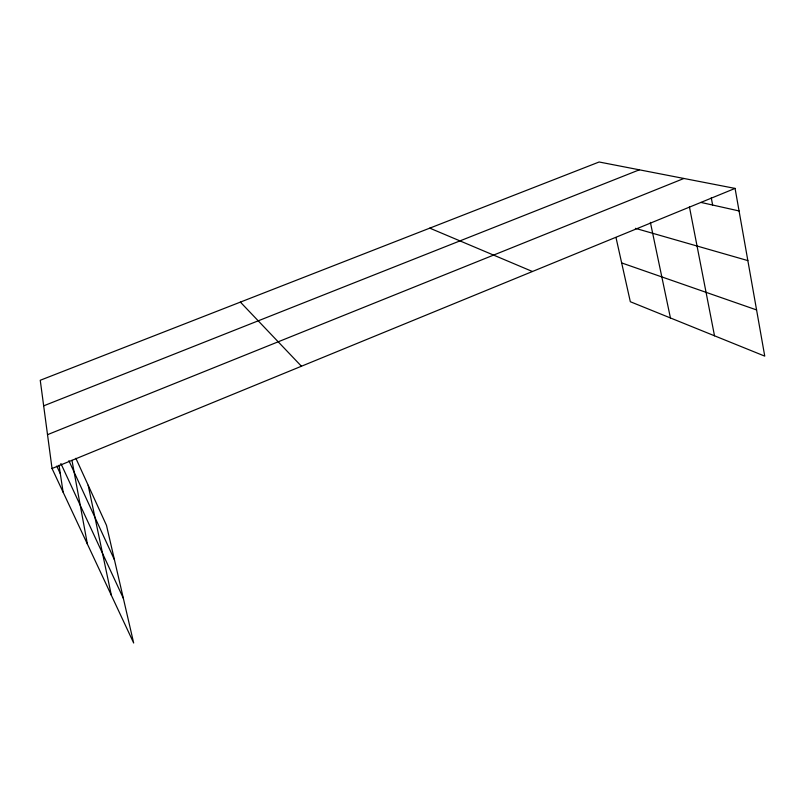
<?xml version="1.0" encoding="UTF-8"?>
<svg xmlns="http://www.w3.org/2000/svg" width="805" height="805" viewBox="0 0 805 805"><rect width="100%" height="100%" fill="white"/><g stroke="black" fill="none" stroke-linecap="round" stroke-linejoin="round"><path stroke-width="1.21" d="M75.871 458.297L106.491 525.363L133.67 643.004L52.043 468.51L735.076 188.41L764.75 356.132L630.325 301.724L615.986 237.495M47.515 434.67L683.908 178.469M43.671 405.841L639.361 169.815M735.076 188.41L599.121 161.996L40.25 380.272L52.043 468.51M700.903 202.417L739.071 210.95M635.397 228.338L747.855 260.599M621.661 262.923L756.579 309.935M429.759 228.137L532.437 271.506M240.393 302.106L301.442 366.235M56.773 466.115L60.325 473.732M60.888 463.519L123.336 598.296M68.888 460.702L114.441 559.797M88.178 485.264L111.352 595.287M650.38 222.371L670.434 317.955M689.432 206.875L714.508 335.796M711.278 197.778L712.626 205.044M71.957 460.329L87.383 544.049M59.037 465.24L63.112 492.167"/></g></svg>
